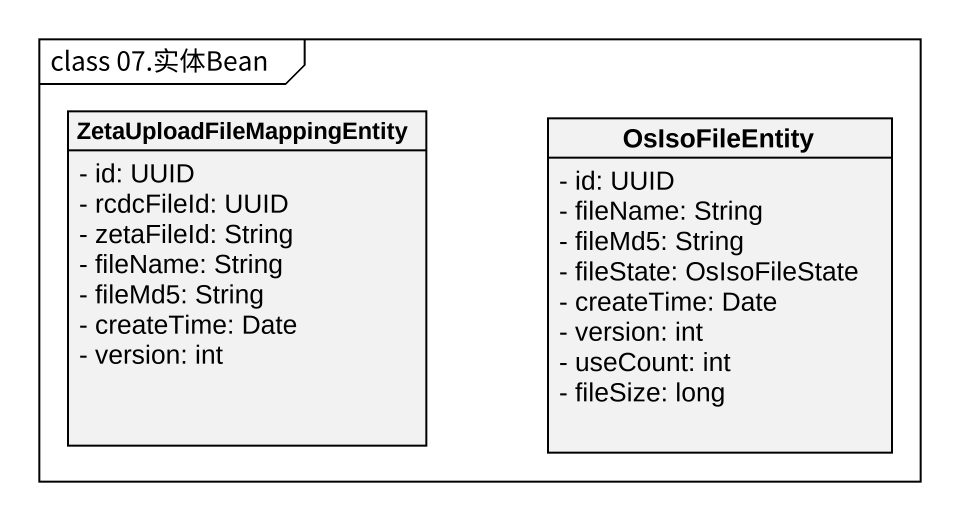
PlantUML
@startuml
mainframe class 07.实体Bean
hide circle
hide empty members
skinparam classAttributeIconSize 0
class ZetaUploadFileMappingEntity {
  - id: UUID
  - rcdcFileId: UUID
  - zetaFileId: String
  - fileName: String
  - fileMd5: String
  - createTime: Date
  - version: int
}
class OsIsoFileEntity {
  - id: UUID
  - fileName: String
  - fileMd5: String
  - fileState: OsIsoFileState
  - createTime: Date
  - version: int
  - useCount: int
  - fileSize: long
}
@enduml
